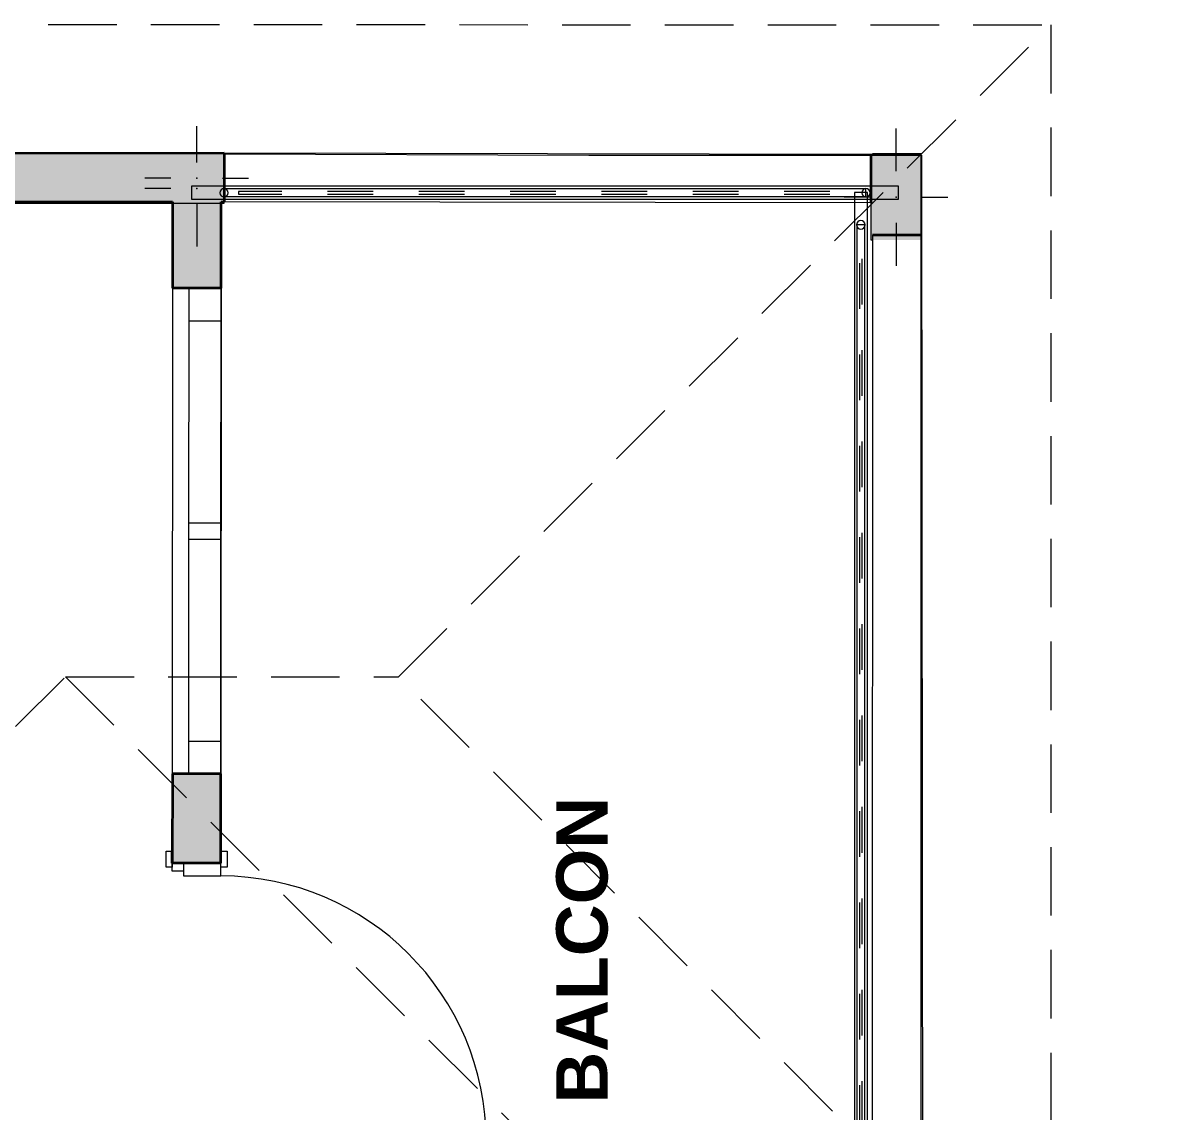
# Model space of a CAD drawing. Header units: millimetres. Extents: x -234375 to -184638, y -91483 to -70216.
# Drawn here: x -190622 to -187060, y -74085 to -70721 of the extents above; entities that cross this region are included whole.
import ezdxf

# ---------------------------------------------------------------- set-up
doc = ezdxf.new("R2010")
doc.units = ezdxf.units.MM
doc.header["$MEASUREMENT"] = 0
doc.linetypes.add('Dashed Small', pattern=[282.222222, 141.111111, -141.111111])
doc.linetypes.add('Hidden', pattern=[317.5, 211.666667, -105.833333])
for name, color, linetype, lineweight in [('New_0_Pen_No__7', 7, 'Continuous', 35), ('New_Archicad Doors_Pen_No__27', 7, 'Continuous', 35), ('New_Archicad Windows_Pen_No__27', 7, 'Continuous', 35), ('New_Interior - Stair & Railing_Pen_No__1', 7, 'Continuous', 13), ('New_Shell - Roof_Pen_No__1', 7, 'Continuous', 13), ('New_Structural - Bearing_Pen_No__1', 7, 'Continuous', 13), ('New_Structural - Bearing_Pen_No__20', 1, 'Continuous', 0), ('New_Structural - Bearing_Pen_No__27', 7, 'Continuous', 35)]:
    doc.layers.add(name, color=color, linetype=linetype, lineweight=lineweight)
for name, color, linetype in [('New_Archicad Doors', 7, 'Continuous'), ('New_Archicad Windows', 7, 'Continuous'), ('New_Interior - Stair & Railing', 7, 'Continuous'), ('New_Shell - Roof', 7, 'Continuous'), ('New_Structural - Bearing', 7, 'Continuous')]:
    doc.layers.add(name, color=color, linetype=linetype)
for name, color, linetype, lineweight, true_color in [('New_Archicad Doors_Pen_No__23', 30, 'Continuous', 20, 0xff6600), ('New_Archicad Doors_Pen_No__3', 30, 'Continuous', 18, 0xff6600), ('New_Archicad Windows_Pen_No__23', 30, 'Continuous', 20, 0xff6600), ('New_Archicad Windows_Pen_No__3', 30, 'Continuous', 18, 0xff6600), ('New_Interior - Stair & Railing_Pen_No__106', 161, 'Continuous', 13, 0xaaaaff), ('New_Interior - Stair & Railing_Pen_No__91', 161, 'Continuous', 13, 0xaaaaff), ('New_Structural - Bearing_Pen_No__160', 33, 'Continuous', 20, 0xb4a35c)]:
    doc.layers.add(name, color=color, linetype=linetype, lineweight=lineweight, true_color=true_color)
doc.styles.add('GENERATED_STYLE_1', font='arial.ttf')

# ---------------------------------------------------------------- blocks, each defined once
blk = doc.blocks.new('Slab_1', base_point=(-200787.4, -71277.4))
at = {"layer": 'New_Structural - Bearing_Pen_No__1', "color": 7, "linetype": 'Continuous', "lineweight": 13, "flags": 128}
blk.add_lwpolyline([(-200787.4, -71277.4), (-190000.1, -71277.1), (-189999.5, -71124.5), (-188874.4, -71129.2), (-187846.5, -71129.2), (-187843.4, -74360.9), (-188874.7, -74359.2), (-188874.4, -78662), (-187060.4, -78662), (-187064.7, -89633.3), (-200492.9, -89632.1), (-200498.7, -85263), (-199444, -85265.7), (-199437.7, -82864.3), (-199438.1, -82864.3), (-199438.1, -77162), (-197397.7, -77162), (-197397.7, -75061.6), (-200787.4, -75061.6)], close=True, dxfattribs=at)
blk = doc.blocks.new('Wall_3', base_point=(-190000.8, -71123.2))
at = {"layer": 'New_Structural - Bearing_Pen_No__160', "linetype": 'Continuous', "lineweight": 0, "true_color": 0x5a512e}
for points in [[(-200740, -71273.5), (-195196.4, -71273.4), (-195196.4, -71131.1), (-195046.4, -71131.1), (-195046.4, -71273.4), (-190159.8, -71273.2), (-190159.8, -71123.2), (-200740, -71123.5)], [(-190000.8, -71123.2), (-190159.8, -71123.2), (-190010.8, -71123.2), (-190010.8, -71273.2), (-190000.9, -71273.2)]]:
    blk.add_hatch(color=59, dxfattribs=at).paths.add_polyline_path(points)
at = {"layer": 'New_Structural - Bearing_Pen_No__27', "color": 7, "linetype": 'Continuous', "lineweight": 35, "flags": 128}
for points in [[(-190000.8, -71123.2), (-200740, -71123.5)], [(-195046.4, -71273.4), (-190159.8, -71273.2)], [(-190009.9, -71273.2), (-190000.9, -71273.2)]]:
    blk.add_lwpolyline(points, dxfattribs=at)
blk = doc.blocks.new('2-Sash Sliding Window_3')
at = {"layer": 'New_Archicad Windows_Pen_No__23', "color": 30, "linetype": 'Continuous', "lineweight": 20, "true_color": 0xff6600}
for p, q in [((-750, 0), (-650, 0)), ((-650, 0), (-650, -100)), ((-25, -100), (-25, 0)), ((-25, 0), (25, 0)), ((-25, 0), (25, 0)), ((25, 0), (25, -100)), ((650, -100), (650, 0)), ((650, 0), (750, 0)), ((-650, -100), (-750, -100)), ((25, -100), (-25, -100)), ((25, -100), (-25, -100)), ((750, -100), (650, -100))]:
    blk.add_line(p, q, dxfattribs=at)
at = {"layer": 'New_Archicad Windows_Pen_No__27', "color": 7, "linetype": 'Continuous', "lineweight": 35}
for p, q in [((-750, 0), (-750, 50)), ((750, 0), (750, 50)), ((-750, -100), (-750, 0)), ((-750, -100), (-750, 0)), ((750, -100), (750, 0)), ((750, -100), (750, 0))]:
    blk.add_line(p, q, dxfattribs=at)
at = {"layer": 'New_Archicad Windows_Pen_No__3', "color": 30, "linetype": 'Continuous', "lineweight": 18, "true_color": 0xff6600}
for p, q in [((-750, 50), (750, 50)), ((-650, 0), (-25, 0)), ((25, 0), (650, 0)), ((-750, -100), (750, -100)), ((-25, -100), (-650, -100)), ((650, -100), (25, -100))]:
    blk.add_line(p, q, dxfattribs=at)
blk = doc.blocks.new('Door_3')
at = {"layer": 'New_Archicad Doors_Pen_No__23', "color": 30, "linetype": 'Continuous', "lineweight": 20, "true_color": 0xff6600}
for p, q in [((-410, 0), (-450, 0)), ((-450, 0), (-450, -115)), ((-410, -115), (-410, 0)), ((450, 0), (410, 0)), ((410, 0), (410, -115)), ((450, -115), (450, 0)), ((-450, -115), (-410, -115)), ((410, -115), (450, -115))]:
    blk.add_line(p, q, dxfattribs=at)
at = {"layer": 'New_Archicad Doors_Pen_No__27', "color": 7, "linetype": 'Continuous', "lineweight": 35}
for p, q in [((-450, 0), (-487, 0)), ((-450, 0), (-487, 0)), ((-450, 0), (-450, -115)), ((-450, 0), (-450, -115)), ((450, 0), (450, -115)), ((450, 0), (450, -115)), ((450, 0), (487, 0)), ((450, 0), (487, 0)), ((-450, -115), (-450, -150)), ((-450, -115), (-450, -150)), ((450, -115), (450, -150)), ((450, -115), (450, -150)), ((-450, -150), (-487, -150)), ((-450, -150), (-487, -150)), ((450, -150), (487, -150)), ((450, -150), (487, -150))]:
    blk.add_line(p, q, dxfattribs=at)
at = {"layer": 'New_Archicad Doors_Pen_No__3', "color": 30, "linetype": 'Continuous', "lineweight": 18, "true_color": 0xff6600}
for p, q in [((370, 0), (370, 820)), ((370, 820), (410, 820)), ((410, 820), (410, 0)), ((-487, 0), (-487, 19)), ((-487, 19), (-437, 19)), ((-437, 0), (-487, 0)), ((-437, 19), (-437, 0)), ((410, 0), (370, 0)), ((437, 19), (487, 19)), ((437, 0), (437, 19)), ((487, 0), (437, 0)), ((487, 19), (487, 0)), ((-450, -150), (-450, -115)), ((-450, -115), (-425, -115)), ((-425, -115), (-425, -150)), ((425, -150), (425, -115)), ((425, -115), (450, -115)), ((450, -115), (450, -150)), ((-487, -169), (-487, -150)), ((-487, -150), (-437, -150)), ((-437, -169), (-487, -169)), ((-425, -150), (-450, -150)), ((-437, -150), (-437, -169)), ((450, -150), (425, -150)), ((437, -150), (487, -150)), ((437, -169), (437, -150)), ((487, -169), (437, -169)), ((487, -150), (487, -169))]:
    blk.add_line(p, q, dxfattribs=at)
blk.add_arc((410, 0), 820, 90, 180, dxfattribs=at)
blk = doc.blocks.new('Wall_25', base_point=(-190159.8, -71123.2))
at = {"layer": 'New_Structural - Bearing_Pen_No__160', "linetype": 'Continuous', "lineweight": 0, "true_color": 0x5a512e}
for points in [[(-190160, -71540.4), (-190010, -71540.4), (-190009.9, -71273.2), (-190010.8, -71273.2), (-190010.8, -71276.4), (-190010.9, -71276.4), (-190010.9, -71331.4), (-190159.5, -71331.4), (-190159.5, -71276.4), (-190159.8, -71276.4), (-190159.8, -71273.2), (-190159.9, -71273.2)], [(-190160.5, -73040.4), (-190160.6, -73315.7), (-190010.6, -73315.7), (-190010.5, -73040.4)]]:
    blk.add_hatch(color=59, dxfattribs=at).paths.add_polyline_path(points)
at = {"layer": 'New_Structural - Bearing_Pen_No__27', "color": 7, "linetype": 'Continuous', "lineweight": 35}
for p, q in [((-190110, -71540.4), (-190160, -71540.4)), ((-190010, -71540.4), (-190110, -71540.4)), ((-190110.5, -73040.4), (-190160.5, -73040.4)), ((-190010.5, -73040.4), (-190110.5, -73040.4)), ((-190160.6, -73315.7), (-190160.6, -73278.7)), ((-190010.6, -73315.7), (-190010.6, -73278.7)), ((-190125.6, -73315.7), (-190160.6, -73315.7)), ((-190010.6, -73315.7), (-190125.6, -73315.7)), ((-190161, -74215.7), (-190161, -74252.7)), ((-190126, -74215.7), (-190161, -74215.7)), ((-190011, -74215.7), (-190126, -74215.7)), ((-190011, -74215.7), (-190011, -74252.7))]:
    blk.add_line(p, q, dxfattribs=at)
at = {"layer": 'New_Structural - Bearing_Pen_No__27', "color": 7, "linetype": 'Continuous', "lineweight": 35, "flags": 128}
for points in [[(-190159.9, -71273.2), (-190160, -71540.4)], [(-190010, -71540.4), (-190009.9, -71273.2)], [(-190160.5, -73040.4), (-190160.6, -73315.7)], [(-190010.6, -73315.7), (-190010.5, -73040.4)]]:
    blk.add_lwpolyline(points, dxfattribs=at)
at = {"layer": 'New_Archicad Doors', "color": 21, "linetype": 'Continuous', "lineweight": 18, "true_color": 0xff9955, "zscale": 1000, "rotation": 269.9784304812755}
blk.add_blockref('Door_3', (-190010.8, -73765.7), dxfattribs=at)
at = {"layer": 'New_Archicad Windows', "color": 21, "linetype": 'Continuous', "lineweight": 18, "true_color": 0xff9955, "xscale": -1, "zscale": 1000, "rotation": 89.97843048127555}
blk.add_blockref('2-Sash Sliding Window_3', (-190110.3, -72290.4), dxfattribs=at)
blk = doc.blocks.new('Arch Top Window Opening_6')
at = {"layer": 'New_Archicad Windows_Pen_No__27', "color": 7, "linetype": 'Continuous', "lineweight": 35}
for p, q in [((-1414.5, 0), (-1414.5, 150)), ((1414.5, 0), (1414.5, 150))]:
    blk.add_line(p, q, dxfattribs=at)
at = {"layer": 'New_Archicad Windows_Pen_No__3', "color": 30, "linetype": 'Continuous', "lineweight": 18, "true_color": 0xff6600}
for p, q in [((-1414.5, 150), (1414.5, 150)), ((-1414.5, 0), (1414.5, 0))]:
    blk.add_line(p, q, dxfattribs=at)
blk = doc.blocks.new('Wall_29', base_point=(-187847.4, -74355.4))
at = {"layer": 'New_Structural - Bearing_Pen_No__160', "linetype": 'Continuous', "lineweight": 0, "true_color": 0x5a512e}
blk.add_hatch(color=59, dxfattribs=at).paths.add_polyline_path([(-187997.3, -71126.5), (-187847.3, -71126.5)])
at = {"layer": 'New_Structural - Bearing_Pen_No__27', "color": 7, "linetype": 'Continuous', "lineweight": 35}
for p, q in [((-187847.3, -71376.5), (-187997.3, -71376.5)), ((-187847.4, -74205.4), (-187997.4, -74205.4))]:
    blk.add_line(p, q, dxfattribs=at)
at = {"layer": 'New_Structural - Bearing_Pen_No__27', "color": 7, "linetype": 'Continuous', "lineweight": 35, "flags": 128}
blk.add_lwpolyline([(-187847.3, -71126.5), (-187997.3, -71126.5)], dxfattribs=at)
at = {"layer": 'New_Archicad Windows', "color": 21, "linetype": 'Continuous', "lineweight": 18, "true_color": 0xff9955, "zscale": 1000, "rotation": 89.99792045613921}
blk.add_blockref('Arch Top Window Opening_6', (-187847.3, -72790.9), dxfattribs=at)
blk = doc.blocks.new('Arch Top Window Opening_7')
at = {"layer": 'New_Archicad Windows_Pen_No__27', "color": 7, "linetype": 'Continuous', "lineweight": 35}
for p, q in [((-999.1, 0), (-999.1, 150)), ((999.1, 0), (999.1, 150))]:
    blk.add_line(p, q, dxfattribs=at)
at = {"layer": 'New_Archicad Windows_Pen_No__3', "color": 30, "linetype": 'Continuous', "lineweight": 18, "true_color": 0xff6600}
for p, q in [((-999.1, 150), (999.1, 150)), ((-999.1, 0), (999.1, 0))]:
    blk.add_line(p, q, dxfattribs=at)
blk = doc.blocks.new('Wall_30', base_point=(-188002.6, -71126.5))
at = {"layer": 'New_Structural - Bearing_Pen_No__160', "linetype": 'Continuous', "lineweight": 0, "true_color": 0x5a512e}
blk.add_hatch(color=59, dxfattribs=at).paths.add_polyline_path([(-190000.8, -71123.2), (-190000.9, -71246.1), (-190000.7, -71123.2)])
at = {"layer": 'New_Structural - Bearing_Pen_No__27', "color": 7, "linetype": 'Continuous', "lineweight": 35}
for p, q in [((-190000.7, -71123.2), (-190000.9, -71273.2)), ((-188002.6, -71126.5), (-188002.8, -71276.5))]:
    blk.add_line(p, q, dxfattribs=at)
at = {"layer": 'New_Structural - Bearing_Pen_No__27', "color": 7, "linetype": 'Continuous', "lineweight": 35, "flags": 128}
blk.add_lwpolyline([(-190000.7, -71123.2), (-190000.8, -71123.2)], dxfattribs=at)
at = {"layer": 'New_Archicad Windows', "color": 21, "linetype": 'Continuous', "lineweight": 18, "true_color": 0xff9955, "zscale": 1000, "rotation": 179.907373542608}
blk.add_blockref('Arch Top Window Opening_7', (-189001.6, -71124.9), dxfattribs=at)
blk = doc.blocks.new('Column_17', base_point=(-190085.3, -71199.8))
at = {"layer": 'New_Structural - Bearing_Pen_No__160', "linetype": 'Continuous', "lineweight": 0, "true_color": 0x5a512e}
for points in [[(-190159.8, -71123.2), (-190159.8, -71273.2), (-190010.8, -71273.2), (-190010.8, -71123.2)], [(-190159.8, -71276.4), (-190010.8, -71276.4), (-190010.8, -71273.2), (-190159.8, -71273.2)]]:
    blk.add_hatch(color=59, dxfattribs=at).paths.add_polyline_path(points)
at = {"layer": 'New_Structural - Bearing_Pen_No__20', "color": 1, "linetype": 'Continuous', "lineweight": 0}
for p, q in [((-190085.3, -71119.8), (-190085.3, -71039.8)), ((-190165.3, -71199.8), (-190245.3, -71199.8)), ((-190005.3, -71199.8), (-189925.3, -71199.8)), ((-190085.3, -71279.8), (-190085.3, -71359.8))]:
    blk.add_line(p, q, dxfattribs=at)
blk.add_point((-190085.3, -71199.8), dxfattribs=at)
blk = doc.blocks.new('Column_18', base_point=(-190085.2, -71231.8))
at = {"layer": 'New_Structural - Bearing_Pen_No__160', "linetype": 'Continuous', "lineweight": 0, "true_color": 0x5a512e}
for points in [[(-190159.5, -71273.2), (-190010.9, -71273.2), (-190010.9, -71132.2), (-190159.5, -71132.2)], [(-190159.5, -71331.4), (-190010.9, -71331.4), (-190010.9, -71273.2), (-190159.5, -71273.2)]]:
    blk.add_hatch(color=59, dxfattribs=at).paths.add_polyline_path(points)
at = {"layer": 'New_Structural - Bearing_Pen_No__20', "color": 1, "linetype": 'Continuous', "lineweight": 0}
for p, q in [((-190085.2, -71151.8), (-190085.2, -71052.2)), ((-190165.2, -71231.8), (-190245.2, -71231.8)), ((-190005.2, -71231.8), (-189925.2, -71231.8)), ((-190085.2, -71311.8), (-190085.2, -71411.4))]:
    blk.add_line(p, q, dxfattribs=at)
blk.add_point((-190085.2, -71231.8), dxfattribs=at)
blk = doc.blocks.new('Column_34', base_point=(-187924.9, -71258.6))
at = {"layer": 'New_Structural - Bearing_Pen_No__160', "linetype": 'Continuous', "lineweight": 0, "true_color": 0x5a512e}
for points in [[(-188002.6, -71126.5), (-188002.6, -71390.8), (-187997.3, -71390.8), (-187997.3, -71126.5)], [(-187997.3, -71390.8), (-187847.3, -71390.8), (-187847.3, -71126.5), (-187997.3, -71126.5)], [(-187847.3, -71126.5), (-187847.3, -71390.8)]]:
    blk.add_hatch(color=59, dxfattribs=at).paths.add_polyline_path(points)
at = {"layer": 'New_Structural - Bearing_Pen_No__1', "color": 7, "linetype": 'Continuous', "lineweight": 13, "flags": 128}
for points in [[(-187997.3, -71126.5), (-188002.6, -71126.5), (-188002.6, -71390.8), (-187997.3, -71390.8)], [(-187847.3, -71390.8), (-187847.3, -71126.5)]]:
    blk.add_lwpolyline(points, dxfattribs=at)
at = {"layer": 'New_Structural - Bearing_Pen_No__20', "color": 1, "linetype": 'Continuous', "lineweight": 0}
for p, q in [((-187924.9, -71178.6), (-187924.9, -71046.5)), ((-188004.9, -71258.6), (-188084.9, -71258.6)), ((-187844.9, -71258.6), (-187764.9, -71258.6)), ((-187924.9, -71338.6), (-187924.9, -71470.8))]:
    blk.add_line(p, q, dxfattribs=at)
blk.add_point((-187924.9, -71258.6), dxfattribs=at)
blk = doc.blocks.new('Roof_1', base_point=(-201339, -70721))
at = {"layer": 'New_Shell - Roof_Pen_No__1', "color": 7, "linetype": 'Hidden', "lineweight": 13, "flags": 128}
for points in [[(-201339, -70721), (-187447.2, -70726.6)], [(-189462.1, -72740.6), (-187447.2, -70726.6)], [(-187447.2, -70726.6), (-187447.4, -74755.4)], [(-194237.5, -76486), (-190490.6, -72740.3)], [(-190490.6, -72740.3), (-188475.5, -74755.4)], [(-190490.6, -72740.3), (-189462.1, -72740.6)], [(-187447.4, -74755.4), (-189462.1, -72740.6)]]:
    blk.add_lwpolyline(points, dxfattribs=at)
blk = doc.blocks.new('Railing_5')
at = {"layer": 'New_Interior - Stair & Railing_Pen_No__1', "color": 7, "linetype": 'Continuous', "lineweight": 13}
for p, q in [((-188013.7, -71244.2), (-188053.7, -71244.2)), ((-188053.7, -71244.2), (-188053.7, -71344.2)), ((-188013.7, -71344.2), (-188013.7, -71244.2)), ((-188053.7, -71344.2), (-188053.7, -74167.4)), ((-188013.7, -74167.4), (-188013.7, -71344.2)), ((-188053.7, -74167.4), (-188053.7, -74267.4)), ((-188013.7, -74267.4), (-188013.7, -74167.4)), ((-188053.7, -74267.4), (-188013.7, -74267.4))]:
    blk.add_line(p, q, dxfattribs=at)
at = {"layer": 'New_Interior - Stair & Railing_Pen_No__1', "color": 7, "linetype": 'Dashed Small', "lineweight": 13, "flags": 128}
blk.add_lwpolyline([(-188037.7, -74122.4), (-188029.7, -74122.4), (-188029.7, -71389.2), (-188037.7, -71389.2)], close=True, dxfattribs=at)
at = {"layer": 'New_Interior - Stair & Railing_Pen_No__106', "color": 161, "linetype": 'Continuous', "lineweight": 13, "true_color": 0xaaaaff, "flags": 128}
blk.add_lwpolyline([(-188045.7, -74167.4), (-188021.7, -74167.4), (-188021.7, -71344.2), (-188045.7, -71344.2)], close=True, dxfattribs=at)
at = {"layer": 'New_Interior - Stair & Railing_Pen_No__91', "color": 161, "linetype": 'Continuous', "lineweight": 13, "true_color": 0xaaaaff, "flags": 128}
for points in [[(-188020.7, -71344.2, 1), (-188046.7, -71344.2, 1)], [(-188020.7, -74167.4, 1), (-188046.7, -74167.4, 1)]]:
    blk.add_lwpolyline(points, format="xyb", close=True, dxfattribs=at)
blk = doc.blocks.new('Railing_6')
at = {"layer": 'New_Interior - Stair & Railing_Pen_No__1', "color": 7, "linetype": 'Continuous', "lineweight": 13}
for p, q in [((-190000.9, -71225.2), (-190100.9, -71225.2)), ((-190100.9, -71225.2), (-190100.9, -71265.2)), ((-188017.9, -71225.2), (-190000.9, -71225.2)), ((-187917.9, -71225.2), (-188017.9, -71225.2)), ((-187917.9, -71265.2), (-187917.9, -71225.2)), ((-190100.9, -71265.2), (-190000.9, -71265.2)), ((-190000.9, -71265.2), (-188017.9, -71265.2)), ((-188017.9, -71265.2), (-187917.9, -71265.2))]:
    blk.add_line(p, q, dxfattribs=at)
at = {"layer": 'New_Interior - Stair & Railing_Pen_No__1', "color": 7, "linetype": 'Dashed Small', "lineweight": 13, "flags": 128}
blk.add_lwpolyline([(-189955.9, -71241.2), (-189955.9, -71249.2), (-188062.9, -71249.2), (-188062.9, -71241.2)], close=True, dxfattribs=at)
at = {"layer": 'New_Interior - Stair & Railing_Pen_No__106', "color": 161, "linetype": 'Continuous', "lineweight": 13, "true_color": 0xaaaaff, "flags": 128}
blk.add_lwpolyline([(-190000.9, -71233.2), (-190000.9, -71257.2), (-188017.9, -71257.2), (-188017.9, -71233.2)], close=True, dxfattribs=at)
at = {"layer": 'New_Interior - Stair & Railing_Pen_No__91', "color": 161, "linetype": 'Continuous', "lineweight": 13, "true_color": 0xaaaaff, "flags": 128}
for points in [[(-190000.9, -71258.2, 1), (-190000.9, -71232.2, 1)], [(-188017.9, -71258.2, 1), (-188017.9, -71232.2, 1)]]:
    blk.add_lwpolyline(points, format="xyb", close=True, dxfattribs=at)

msp = doc.modelspace()

# ---------------------------------------------------------------- block references
at = {"layer": 'New_Interior - Stair & Railing', "color": 7, "linetype": 'Continuous', "lineweight": 13}
for name in ['Railing_6', 'Railing_5']:
    msp.add_blockref(name, (0, 0), dxfattribs=at)
at = {"layer": 'New_Shell - Roof', "color": 7, "linetype": 'Continuous', "lineweight": 13}
msp.add_blockref('Roof_1', (-201339, -70721), dxfattribs=at)
at = {"layer": 'New_Structural - Bearing', "color": 7, "lineweight": 13}
for name, p in [('Column_17', (-190085.3, -71199.8)), ('Column_18', (-190085.2, -71231.8)), ('Column_34', (-187924.9, -71258.6))]:
    msp.add_blockref(name, p, dxfattribs=at)
at = {"layer": 'New_Structural - Bearing', "color": 7, "lineweight": 35}
for name, p in [('Wall_3', (-190000.8, -71123.2)), ('Wall_30', (-188002.6, -71126.5)), ('Wall_29', (-187847.4, -74355.4)), ('Wall_25', (-190159.8, -71123.2))]:
    msp.add_blockref(name, p, dxfattribs=at)
at = {"layer": 'New_Structural - Bearing', "color": 7, "linetype": 'Continuous', "lineweight": 13}
msp.add_blockref('Slab_1', (-200787.4, -71277.4), dxfattribs=at)

# ---------------------------------------------------------------- texts
at = {"layer": 'New_0_Pen_No__7', "color": 7, "linetype": 'Continuous', "lineweight": 35, "insert": (-188813.9, -74058.8), "char_height": 158.578, "attachment_point": 7, "rotation": 90, "style": 'GENERATED_STYLE_1'}
msp.add_mtext('\\A1;{\\pql;\\fArial|b1|i0|c0|p0;\\W1.000000;BALCON}', dxfattribs=at)

doc.saveas('drawing.dxf')
